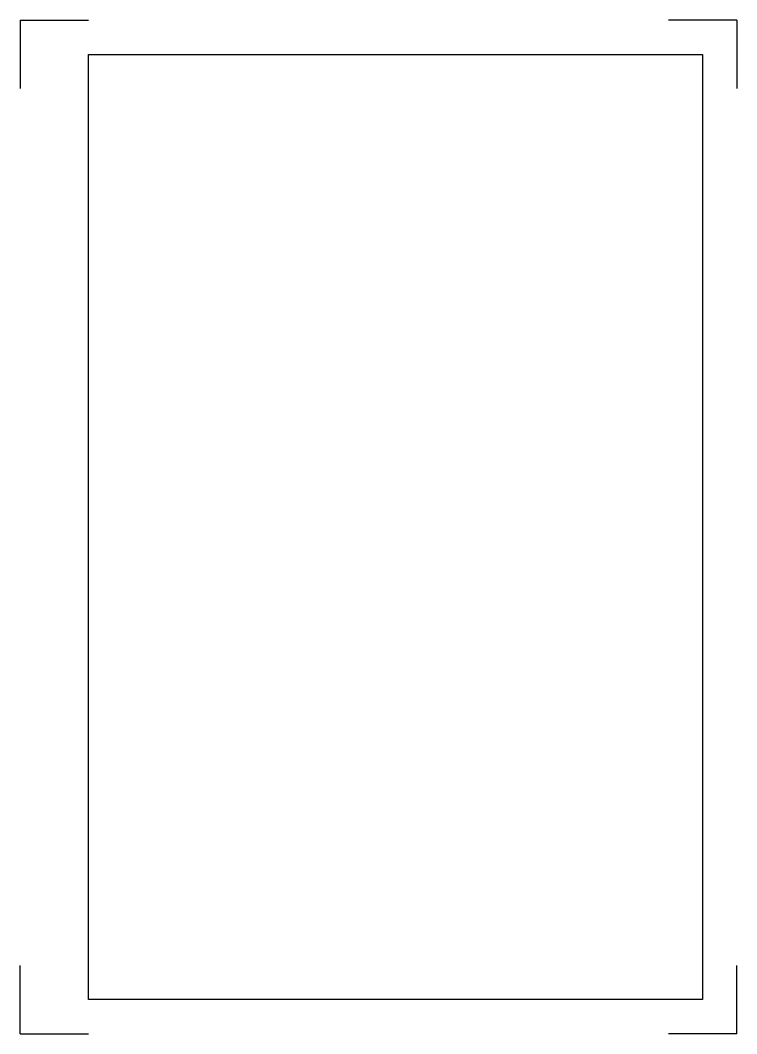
# Model space of a CAD drawing. Header units: millimetres. Extents: x 1829 to 2039, y -36 to 261.
import ezdxf

# ---------------------------------------------------------------- set-up
doc = ezdxf.new("R2010")
doc.units = ezdxf.units.MM
doc.linetypes.add('LIRA_LINE_1', pattern=[0])
doc.layers.get('0').update_dxf_attribs({"linetype": 'LIRA_LINE_1'})

# ---------------------------------------------------------------- blocks, each defined once
blk = doc.blocks.new('CON_RITRAM_A4_STÅENDE')
at = {"true_color": 0xff0000}
for p, q in [((0, 297), (20, 297)), ((0, 297), (0, 277)), ((210, 297), (190, 297)), ((210, 297), (210, 277)), ((0, 0), (0, 20)), ((210, 0), (210, 20)), ((0, 0), (20, 0)), ((210, 0), (190, 0))]:
    blk.add_line(p, q, dxfattribs=at)
at = {"true_color": 0x00ff00}
blk.add_lwpolyline([(20, 287), (200, 287), (200, 10), (20, 10)], close=True, dxfattribs=at)

msp = doc.modelspace()

# ---------------------------------------------------------------- block references
msp.add_blockref('CON_RITRAM_A4_STÅENDE', (1829.3, -35.68))

doc.saveas('drawing.dxf')
